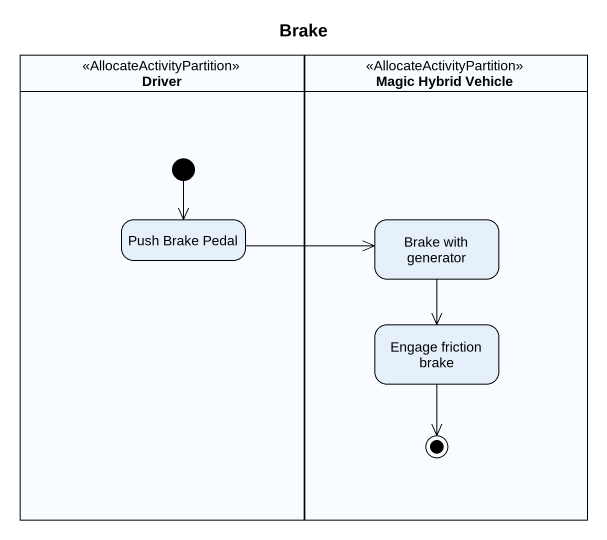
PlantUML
@startuml
title Brake
hide empty description
state Driver <<AllocateActivityPartition>> {
  state "Push Brake Pedal" as Push_Brake_Pedal
  [*] --> Push_Brake_Pedal
}
state "Magic Hybrid Vehicle" as Magic_Hybrid_Vehicle <<AllocateActivityPartition>> {
  state "Brake with generator" as Brake_with_generator
  state "Engage friction brake" as Engage_friction_brake
  Engage_friction_brake --> [*]
}
Push_Brake_Pedal -right-> Brake_with_generator
Brake_with_generator --> Engage_friction_brake
@enduml
